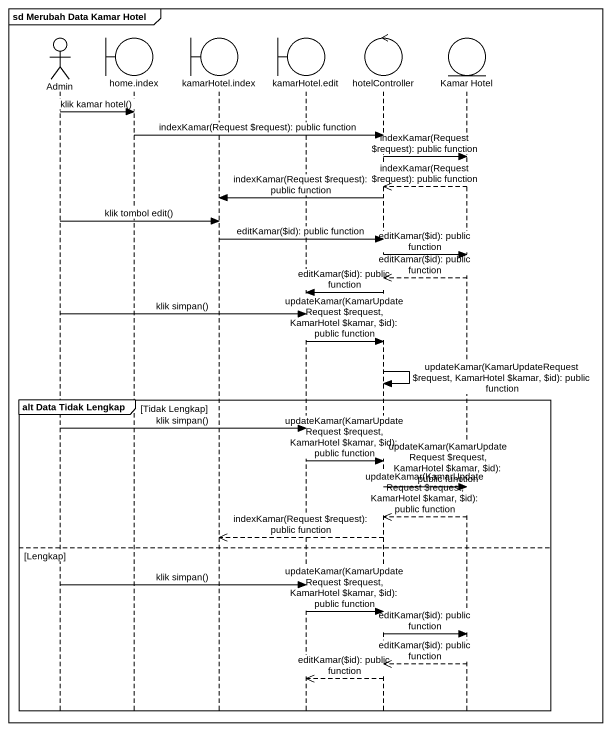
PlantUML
@startuml
mainframe sd Merubah Data Kamar Hotel
hide footbox
actor Admin
boundary "home.index" as home_index
boundary "kamarHotel.index" as kamarHotel_index
boundary "kamarHotel.edit" as kamarHotel_edit
control hotelController
entity "Kamar Hotel" as Kamar_Hotel

Admin -> home_index : klik kamar hotel()
home_index -> hotelController : indexKamar(Request ~$request): public function
hotelController -> Kamar_Hotel : indexKamar(Request ~$request): public function
Kamar_Hotel -->> hotelController : indexKamar(Request ~$request): public function
hotelController -> kamarHotel_index : indexKamar(Request ~$request): public function
Admin -> kamarHotel_index : klik tombol edit()
kamarHotel_index -> hotelController : editKamar(~$id): public function
hotelController -> Kamar_Hotel : editKamar(~$id): public function
Kamar_Hotel -->> hotelController : editKamar(~$id): public function
hotelController -> kamarHotel_edit : editKamar(~$id): public function
Admin -> kamarHotel_edit : klik simpan()
kamarHotel_edit -> hotelController : updateKamar(KamarUpdateRequest ~$request, KamarHotel ~$kamar, ~$id): public function
hotelController -> hotelController : updateKamar(KamarUpdateRequest ~$request, KamarHotel ~$kamar, ~$id): public function
group alt Data Tidak Lengkap [Tidak Lengkap]
  Admin -> kamarHotel_edit : klik simpan()
  kamarHotel_edit -> hotelController : updateKamar(KamarUpdateRequest ~$request, KamarHotel ~$kamar, ~$id): public function
  hotelController -> Kamar_Hotel : updateKamar(KamarUpdateRequest ~$request, KamarHotel ~$kamar, ~$id): public function
  Kamar_Hotel -->> hotelController : updateKamar(KamarUpdateRequest ~$request, KamarHotel ~$kamar, ~$id): public function
  hotelController -->> kamarHotel_index : indexKamar(Request ~$request): public function
else Lengkap
  Admin -> kamarHotel_edit : klik simpan()
  kamarHotel_edit -> hotelController : updateKamar(KamarUpdateRequest ~$request, KamarHotel ~$kamar, ~$id): public function
  hotelController -> Kamar_Hotel : editKamar(~$id): public function
  Kamar_Hotel -->> hotelController : editKamar(~$id): public function
  hotelController -->> kamarHotel_edit : editKamar(~$id): public function
end
@enduml
